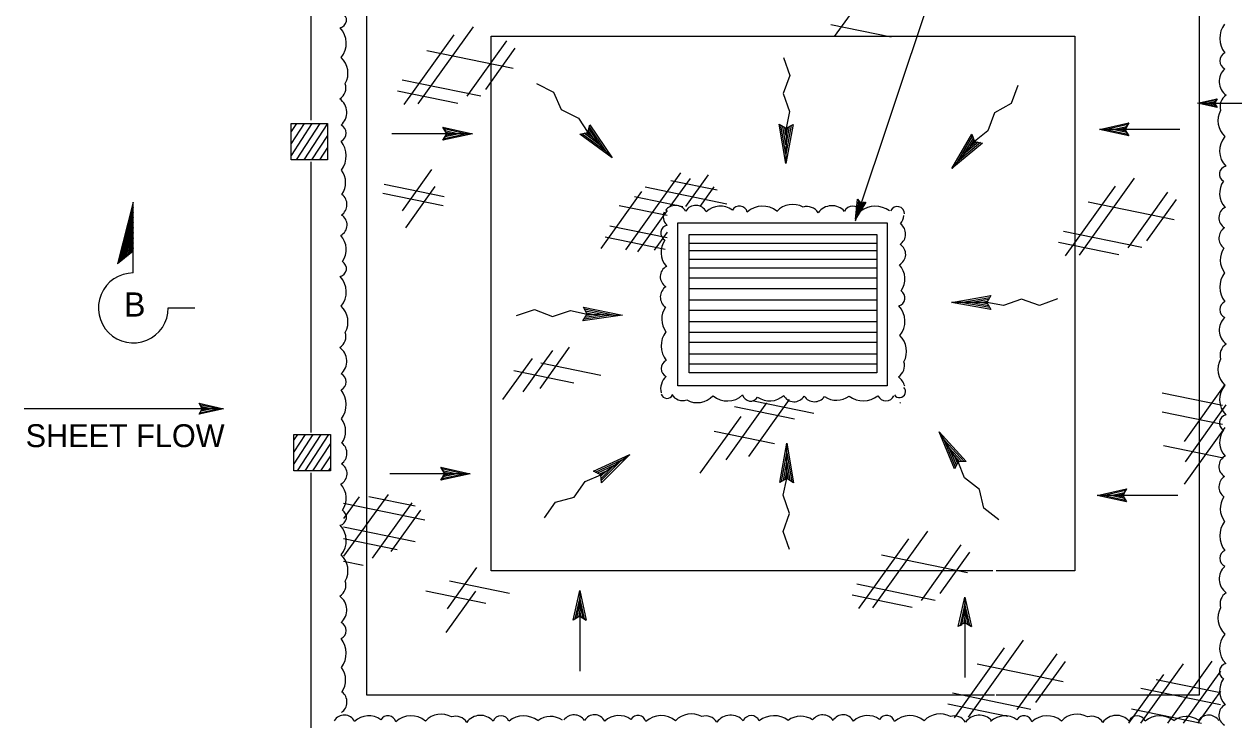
# Model space of a CAD drawing. Extents: x -894 to 866, y -476 to 714.
# Drawn here: x -168.7 to 201.2, y -181.1 to 33.9 of the extents above; entities that cross this region are included whole.
import ezdxf

# ---------------------------------------------------------------- set-up
doc = ezdxf.new("R2010")
doc.units = 0
for name, color, linetype in [('1 Control', 7, 'Continuous'), ('22 Misc Cnst Det', 7, 'Continuous'), ('56 Stage 3 Anno', 7, 'Continuous'), ('57 Undefined', 7, 'Continuous'), ('60 Nongeo Data', 7, 'Continuous')]:
    doc.layers.add(name, color=color, linetype=linetype)

msp = doc.modelspace()

# ---------------------------------------------------------------- linework, layer by layer
at = {"layer": '1 Control'}
for p, q in [((196.08, 11.18), (196.08, 11.18)), ((190.08, 9.85), (190.08, 9.85)), ((196.08, 8.51), (196.08, 8.51)), ((-80.71, 3.63), (-87.11, -6.23)), ((-83.09, 3.63), (-87.11, -2.56)), ((-85.48, 3.63), (-87.11, 1.11)), ((-78.32, 3.63), (-85.58, -7.55)), ((-75.94, 3.63), (-83.2, -7.55)), ((-75.94, -0.04), (-80.81, -7.55)), ((-75.94, -3.72), (-78.43, -7.55)), ((-75.94, -7.39), (-76.04, -7.55)), ((86.15, -19.58), (86.15, -19.58)), ((88.68, -20.43), (88.68, -20.43)), ((85.51, -25.69), (85.51, -25.69)), ((-115.24, -81.93), (-115.24, -81.93)), ((-107.74, -83.61), (-107.74, -83.61)), ((-115.24, -85.27), (-115.24, -85.27)), ((-80.4, -91.42), (-86.27, -100.45)), ((-82.78, -91.42), (-86.27, -96.78)), ((-85.17, -91.42), (-86.27, -93.11)), ((-78.02, -91.42), (-85.27, -102.6)), ((-75.63, -91.42), (-82.89, -102.6)), ((-75.09, -94.27), (-80.51, -102.6)), ((-75.09, -97.94), (-78.12, -102.6)), ((-75.09, -101.61), (-75.74, -102.6))]:
    msp.add_line(p, q, dxfattribs=at)
for points in [[(196.08, 8.51), (190.08, 9.85), (196.08, 11.18), (195.87, 10.83), (191.47, 9.85), (195.87, 8.87), (195.66, 9.22), (192.84, 9.85), (195.66, 10.47), (195.44, 10.12), (194.23, 9.85), (195.45, 9.57), (195.28, 9.85), (196.08, 11.18), (195.28, 9.85)], [(-87.11, 3.63), (-75.94, 3.63), (-75.94, -7.55), (-87.11, -7.55)], [(88.68, -20.43), (85.51, -25.69), (86.15, -19.58), (86.42, -19.9), (85.95, -24.37), (88.28, -20.52), (87.88, -20.6), (86.39, -23.07), (86.69, -20.21), (86.96, -20.53), (86.83, -21.76), (87.47, -20.69), (87.16, -20.76), (86.15, -19.58), (87.16, -20.76)], [(-115.24, -81.93), (-107.74, -83.61), (-115.24, -85.27), (-114.97, -84.83), (-109.47, -83.61), (-114.97, -82.38), (-114.71, -82.82), (-111.19, -83.61), (-114.7, -84.38), (-114.44, -83.94), (-112.92, -83.6), (-114.44, -83.26), (-114.24, -83.61), (-115.24, -85.27), (-114.24, -83.61)], [(-86.27, -91.42), (-75.09, -91.42), (-75.09, -102.6), (-86.27, -102.6)]]:
    msp.add_lwpolyline(points, close=True, dxfattribs=at)
at = {"layer": '22 Misc Cnst Det'}
for p, q in [((-135.34, -20.44), (-140.16, -39.34)), ((-135.34, -21.99), (-139.66, -38.93)), ((-135.34, -42.09), (-135.34, -20.44)), ((-135.34, -23.54), (-139.16, -38.53)), ((-135.34, -25.1), (-138.66, -38.12)), ((-135.34, -26.65), (-138.16, -37.72)), ((-135.34, -28.21), (-137.66, -37.31)), ((-135.34, -29.76), (-137.16, -36.91)), ((-135.34, -31.32), (-136.66, -36.5)), ((-135.34, -32.87), (-136.16, -36.1)), ((-135.34, -35.43), (-140.16, -39.34)), ((-135.34, -34.42), (-135.66, -35.7)), ((-124.65, -52.78), (-116.52, -52.78))]:
    msp.add_line(p, q, dxfattribs=at)
msp.add_arc((-135.34, -52.78), 10.69, 90, 0.0005, dxfattribs=at)
at = {"layer": '56 Stage 3 Anno'}
for p, q in [((1.21, 0.3), (3.6, 0.88)), ((11.05, -6.92), (1.21, 0.3)), ((9.07, -4.84), (1.85, 0.45)), ((7.1, -2.78), (2.49, 0.61)), ((5.08, -0.67), (3.13, 0.76)), ((3.6, 0.88), (4.28, 3.23)), ((3.74, 1.34), (5.08, -0.67)), ((3.92, 1.97), (7.1, -2.78)), ((4.1, 2.61), (9.07, -4.84)), ((4.28, 3.23), (11.05, -6.92)), ((64.17, -8.67), (62.15, 3.37)), ((62.15, 3.37), (64.26, 2.12)), ((64.19, -5.8), (62.71, 3.03)), ((64.22, -2.94), (63.28, 2.7)), ((64.24, -0.02), (63.85, 2.36)), ((66.4, 3.33), (64.17, -8.67)), ((65.83, 3.01), (64.19, -5.8)), ((65.26, 2.68), (64.22, -2.94)), ((64.69, 2.36), (64.24, -0.02)), ((64.26, 2.12), (66.4, 3.33)), ((114.96, -10.19), (121.09, 0.36)), ((121.09, 0.36), (121.92, -1.95)), ((124.33, -2.37), (114.96, -10.19)), ((116.81, -7.99), (121.31, -0.25)), ((123.69, -2.26), (116.81, -7.99)), ((118.65, -5.81), (121.53, -0.87)), ((123.04, -2.15), (118.65, -5.81)), ((120.54, -3.58), (121.75, -1.49)), ((122.4, -2.03), (120.54, -3.58)), ((121.92, -1.95), (124.33, -2.37)), ((114.86, -51.16), (126.87, -48.99)), ((126.89, -53.23), (114.86, -51.16)), ((117.73, -51.15), (126.54, -49.55)), ((126.55, -52.67), (117.73, -51.15)), ((120.58, -51.14), (126.21, -50.12)), ((126.22, -52.1), (120.58, -51.14)), ((123.5, -51.12), (125.88, -50.69)), ((125.89, -51.53), (123.5, -51.12)), ((126.87, -48.99), (125.65, -51.11)), ((125.65, -51.11), (126.89, -53.23)), ((2.15, -56.77), (3.44, -54.69)), ((14.23, -55), (2.15, -56.77)), ((2.28, -52.53), (14.23, -55)), ((3.44, -54.69), (2.28, -52.53)), ((11.36, -54.92), (2.5, -56.22)), ((2.59, -53.1), (11.36, -54.92)), ((8.51, -54.84), (2.84, -55.66)), ((2.9, -53.68), (8.51, -54.84)), ((5.58, -54.75), (3.19, -55.1)), ((3.22, -54.26), (5.58, -54.75)), ((115.76, -101.99), (111.11, -90.7)), ((111.11, -90.7), (119.34, -99.71)), ((62.32, -106.16), (64.54, -94.16)), ((64.54, -94.16), (66.57, -106.2)), ((116.06, -101.41), (112.65, -93.13)), ((112.65, -93.13), (118.69, -99.74)), ((116.36, -100.82), (114.18, -95.54)), ((114.18, -95.54), (118.03, -99.76)), ((5.36, -102.72), (16.44, -97.6)), ((5.96, -102.99), (14.09, -99.24)), ((14.09, -99.24), (7.74, -105.55)), ((16.44, -97.6), (7.79, -106.2)), ((62.89, -105.84), (64.52, -97.03)), ((64.52, -97.03), (66.01, -105.86)), ((116.67, -100.24), (115.75, -98)), ((115.75, -98), (117.38, -99.79)), ((116.89, -99.81), (115.76, -101.99)), ((119.34, -99.71), (116.89, -99.81)), ((7.59, -103.76), (5.36, -102.72)), ((6.55, -103.27), (11.74, -100.87)), ((7.15, -103.55), (9.35, -102.54)), ((9.35, -102.54), (7.63, -104.24)), ((11.74, -100.87), (7.68, -104.9)), ((63.46, -105.51), (64.5, -99.89)), ((64.03, -105.19), (64.47, -102.81)), ((64.47, -102.81), (64.87, -105.19)), ((64.5, -99.89), (65.44, -105.53)), ((7.79, -106.2), (7.59, -103.76)), ((64.46, -104.95), (62.32, -106.16)), ((66.57, -106.2), (64.46, -104.95))]:
    msp.add_line(p, q, dxfattribs=at)
for points in [[(63.47, 23.76), (65.4, 18.24), (63.37, 12.76), (65.3, 7.23), (64.26, 2.12), (64.17, -8.67)], [(-12.07, 15.83), (-6.83, 13.22), (-4.46, 7.87), (0.77, 5.27), (3.6, 0.88), (11.05, -6.92)], [(135.12, 15.22), (133.08, 9.74), (128.02, 6.81), (125.98, 1.33), (121.92, -1.95), (114.96, -10.19)], [(147.28, -50.03), (141.78, -52.03), (136.27, -50.07), (130.77, -52.08), (125.65, -51.11), (114.86, -51.16)], [(-18.21, -55.05), (-12.65, -53.23), (-7.21, -55.37), (-1.65, -53.55), (3.44, -54.69), (14.23, -55)], [(129.32, -117.55), (124.7, -113.96), (123.42, -108.25), (118.8, -104.67), (116.89, -99.81), (111.11, -90.7)], [(65.27, -126.59), (63.33, -121.07), (65.36, -115.58), (63.42, -110.06), (64.46, -104.95), (64.54, -94.16)], [(-9.61, -116.92), (-6.22, -112.15), (-0.57, -110.64), (2.81, -105.87), (7.59, -103.76), (16.44, -97.6)]]:
    msp.add_lwpolyline(points, dxfattribs=at)
at = {"layer": '57 Undefined'}
for p, q in [((85.51, -26.12), (133.04, 116.15)), ((191.31, 9.85), (247.05, 9.85)), ((-31.65, 0.46), (-56.27, 0.46)), ((184.69, 1.79), (160.07, 1.79)), ((-107.74, -83.61), (-168.71, -83.61)), ((-32.31, -103.47), (-56.93, -103.47)), ((184.03, -110.09), (159.41, -110.09)), ((1.19, -139.18), (1.19, -163.8)), ((118.95, -141.16), (118.95, -165.78))]:
    msp.add_line(p, q, dxfattribs=at)
at = {"layer": '60 Nongeo Data'}
for p, q in [((88.06, 42.78), (79.02, 30.16)), ((77.99, 33.89), (96.39, 30.11)), ((-37.31, 30.72), (-52.59, 9.41)), ((-31.44, 33.13), (-48.29, 9.63)), ((-45.55, 25.91), (-19.2, 20.5)), ((-21.22, 28.9), (-33.4, 11.9)), ((-18.64, 26.63), (-27.69, 14.01)), ((-53.09, 16.97), (-29.12, 12.05)), ((-54.54, 13.61), (-36.14, 9.84)), ((169.07, 3.78), (169.07, 3.78)), ((-40.65, 2.47), (-40.65, 2.47)), ((-31.65, 0.46), (-31.65, 0.46)), ((160.07, 1.79), (160.07, 1.79)), ((-40.65, -1.53), (-40.65, -1.53)), ((169.07, -0.22), (169.07, -0.22)), ((-44.12, -10.48), (-53.17, -23.1)), ((31.99, -11.53), (15.14, -35.03)), ((34.91, -13.19), (28.75, -21.78)), ((29.02, -13.81), (43.2, -16.72)), ((40.48, -12.11), (33.54, -21.78)), ((170.71, -13.15), (153.87, -36.65)), ((-59.01, -17.66), (-40.61, -21.43)), ((-58.67, -14.91), (-40.27, -18.68)), ((-43.09, -15.63), (-52.13, -28.25)), ((20.09, -17.22), (7.63, -34.6)), ((21.14, -15.81), (46.17, -20.95)), ((42.21, -15.76), (37.9, -21.78)), ((164.85, -15.56), (149.57, -36.87)), ((180.94, -17.38), (168.75, -34.37)), ((13.2, -21.44), (27.88, -24.45)), ((17.89, -18.75), (32.66, -21.78)), ((156.61, -20.37), (182.96, -25.78)), ((183.52, -19.65), (174.47, -32.27)), ((27.88, -23), (18.79, -35.68)), ((10.34, -27.69), (27.88, -31.29)), ((149.07, -29.31), (173.04, -34.23)), ((8.9, -31.05), (27.3, -34.82)), ((27.88, -29.67), (23.95, -35.16)), ((34.73, -33.01), (91.91, -33.01)), ((147.62, -32.67), (166.02, -36.44)), ((34.73, -35.22), (91.91, -35.22)), ((34.73, -37.88), (91.91, -37.88)), ((34.73, -40.53), (91.91, -40.53)), ((34.73, -43.63), (91.91, -43.63)), ((34.73, -46.87), (91.91, -46.87)), ((34.73, -50.27), (91.91, -50.27)), ((34.73, -53.51), (91.91, -53.51)), ((34.73, -56.9), (91.91, -56.9)), ((34.73, -60.15), (91.91, -60.15)), ((-7.2, -65.79), (-16.24, -78.41)), ((-2.03, -64.76), (-11.08, -77.38)), ((34.73, -63.24), (91.91, -63.24)), ((-13.39, -68.19), (-22.44, -80.81)), ((-10.73, -69.53), (7.67, -73.31)), ((34.73, -66.78), (91.91, -66.78)), ((34.73, -69.88), (91.91, -69.88)), ((-18.99, -71.94), (-0.59, -75.71)), ((198.41, -76.22), (185.95, -93.61)), ((65.19, -80.79), (52.73, -98.17)), ((54.35, -81.21), (72.74, -84.99)), ((179.3, -78.71), (197.7, -82.49)), ((58.31, -81.82), (45.84, -99.2)), ((48.49, -82.93), (66.89, -86.71)), ((179.3, -84.55), (197.7, -88.33)), ((198.75, -82.41), (186.29, -99.79)), ((50.39, -85.94), (37.93, -103.33)), ((42.29, -90.49), (60.69, -94.27)), ((198.41, -89.28), (185.95, -106.66)), ((179.64, -94.86), (198.04, -98.64)), ((-41.31, -101.46), (-41.31, -101.46)), ((-32.31, -103.47), (-32.31, -103.47)), ((-41.31, -105.46), (-41.31, -105.46)), ((-57.44, -109.76), (-71.02, -128.69)), ((-66.23, -110.5), (-71.02, -117.18)), ((-63.34, -110.37), (-49.15, -113.28)), ((159.41, -110.09), (159.41, -110.09)), ((168.41, -108.09), (168.41, -108.09)), ((-71.02, -112.41), (-46.19, -117.51)), ((-50.14, -112.33), (-62.33, -129.32)), ((-47.56, -114.59), (-56.61, -127.21)), ((168.41, -112.1), (168.41, -112.1)), ((-71.02, -119.67), (-49.19, -124.15)), ((107.53, -120.99), (90.68, -144.49)), ((-71.02, -123.25), (-54.66, -126.6)), ((101.67, -123.39), (86.39, -144.7)), ((117.75, -125.22), (105.57, -142.21)), ((93.43, -128.21), (119.78, -133.61)), ((120.33, -127.48), (111.28, -140.1)), ((-71.02, -130.17), (-65.06, -131.39)), ((-30.35, -132.12), (-39.4, -144.74)), ((-38.7, -136.2), (-20.3, -139.98)), ((-45.93, -139.3), (-27.53, -143.07)), ((-30.69, -139.33), (-39.74, -151.95)), ((1.19, -139.18), (1.19, -139.18)), ((84.44, -140.5), (102.84, -144.28)), ((85.88, -137.15), (109.85, -142.07)), ((118.95, -141.16), (118.95, -141.16)), ((-0.82, -148.18), (-0.82, -148.18)), ((3.18, -148.18), (3.18, -148.18)), ((116.94, -150.16), (116.94, -150.16)), ((120.95, -150.16), (120.95, -150.16)), ((136.8, -154.32), (119.95, -177.82)), ((130.93, -156.72), (115.65, -178.03)), ((147.02, -158.55), (134.83, -175.54)), ((122.69, -161.54), (149.04, -166.95)), ((149.6, -160.81), (140.55, -173.43)), ((185.68, -161.53), (172.66, -179.69)), ((194.46, -160.79), (180.91, -179.69)), ((179.64, -164.82), (168.98, -179.69)), ((177.44, -166.35), (197.07, -170.38)), ((197.07, -163.83), (185.7, -179.69)), ((172.75, -169.04), (197.07, -174.03)), ((197.07, -169.9), (190.06, -179.69)), ((113.7, -173.83), (132.1, -177.61)), ((115.15, -170.48), (139.12, -175.4)), ((169.89, -175.29), (191.31, -179.69))]:
    msp.add_line(p, q, dxfattribs=at)
for points in [[(-80.94, 31.37), (-80.94, 78.83)], [(-63.94, 68.3), (190.57, 68.3), (190.57, -171.19), (128.56, -171.19)], [(127.98, -171.19), (-63.94, -171.19), (-63.94, 68.3)], [(-80.94, 4.62), (-80.94, 31.37)], [(-25.92, 30.28), (152.55, 30.28), (152.55, -133.17), (128.56, -133.17)], [(127.45, -133.17), (-25.92, -133.17), (-25.92, 30.28)], [(-80.94, -90.9), (-80.94, -8.16)], [(-80.94, -181.12), (-80.94, -103.21)]]:
    msp.add_lwpolyline(points, dxfattribs=at)
for points in [[(169.07, -0.22), (160.07, 1.79), (169.07, 3.78), (168.75, 3.25), (162.16, 1.79), (168.75, 0.31), (168.44, 0.84), (164.22, 1.78), (168.43, 2.72), (168.11, 2.18), (166.29, 1.78), (168.12, 1.37), (167.87, 1.79), (169.07, 3.78), (167.87, 1.79)], [(-40.65, 2.47), (-31.65, 0.46), (-40.65, -1.53), (-40.33, -1), (-33.74, 0.46), (-40.33, 1.94), (-40.02, 1.41), (-35.8, 0.46), (-40.01, -0.47), (-39.69, 0.06), (-37.87, 0.47), (-39.7, 0.87), (-39.45, 0.46), (-40.65, -1.53), (-39.45, 0.46)], [(31.19, -26.8), (95.13, -26.8), (95.13, -76.57), (31.19, -76.57)], [(34.65, -30.29), (91.98, -30.29), (91.98, -72.6), (34.65, -72.6)], [(34.65, -30.29), (91.98, -30.29), (91.98, -72.6), (34.65, -72.6)], [(-41.31, -101.46), (-32.31, -103.47), (-41.31, -105.46), (-40.99, -104.93), (-34.4, -103.47), (-41, -101.99), (-40.68, -102.52), (-36.46, -103.46), (-40.67, -104.4), (-40.35, -103.87), (-38.53, -103.46), (-40.36, -103.05), (-40.11, -103.47), (-41.31, -105.46), (-40.11, -103.47)], [(168.41, -112.1), (159.41, -110.09), (168.41, -108.09), (168.09, -108.62), (161.5, -110.08), (168.09, -111.56), (167.77, -111.03), (163.55, -110.09), (167.77, -109.15), (167.45, -109.69), (165.63, -110.09), (167.46, -110.5), (167.21, -110.09), (168.41, -108.09), (167.21, -110.09)], [(-0.82, -148.18), (1.19, -139.18), (3.18, -148.18), (2.65, -147.86), (1.19, -141.26), (-0.29, -147.86), (0.24, -147.54), (1.19, -143.32), (2.12, -147.54), (1.59, -147.22), (1.18, -145.39), (0.77, -147.22), (1.19, -146.98), (3.18, -148.18), (1.19, -146.98)], [(116.94, -150.16), (118.95, -141.16), (120.95, -150.16), (120.42, -149.84), (118.96, -143.25), (117.48, -149.85), (118.01, -149.53), (118.95, -145.31), (119.89, -149.52), (119.35, -149.2), (118.95, -147.38), (118.54, -149.21), (118.95, -148.96), (120.95, -150.16), (118.95, -148.96)]]:
    msp.add_lwpolyline(points, close=True, dxfattribs=at)
for centre, radius, start, end in [((-72.67, 35.26), 2.5, 284.0578, 59.3233), ((204.18, 29.65), 7.3, 143.3979, 217.9353), ((-77.02, 28.16), 6.81, 319.9986, 43.3536), ((-76.33, 18.95), 6.63, 331.3634, 46.8458), ((199.54, 22.73), 2.68, 114.5196, 245.4804), ((201.92, 16.43), 5.21, 132.1292, 233.705), ((-74.37, 14.56), 4.04, 302.3474, 17.3796), ((-75.29, 6.95), 5.21, 312.1292, 53.705), ((201, 8.81), 4.04, 122.3474, 197.3796), ((202.96, 4.43), 6.63, 151.3634, 226.8458), ((-72.91, 0.65), 2.68, 294.5196, 65.4804), ((-77.55, -6.28), 7.3, 323.3979, 37.9353), ((203.64, -4.79), 6.81, 139.9986, 223.3536), ((-76.87, -14.49), 6.46, 325.656, 36.6973), ((199.3, -11.89), 2.5, 104.0578, 239.3233), ((203.2, -17.73), 6.36, 144.5002, 222.8354), ((-73.83, -21.2), 3.83, 303.6905, 53.3403), ((30.43, -25.28), 3.83, 33.6905, 143.3403), ((36.67, -24.98), 3.55, 27.0211, 149.1913), ((44.15, -28.03), 6.36, 54.5002, 132.8354), ((49.99, -24.13), 2.5, 14.0578, 149.3233), ((57.09, -28.47), 6.81, 49.9986, 133.3536), ((66.3, -27.79), 6.63, 61.3634, 136.8458), ((70.69, -25.83), 4.04, 32.3474, 107.3796), ((78.3, -26.75), 5.21, 42.1292, 143.705), ((84.61, -24.37), 2.68, 24.5196, 155.4804), ((91.53, -29.01), 7.3, 53.3979, 127.9353), ((98.26, -24), 2.22, 358.5956, 155.7777), ((200.15, -25.21), 3.55, 117.0211, 239.1913), ((-73.52, -27.44), 3.55, 297.0211, 59.1913), ((29.84, -24.93), 3.16, 152.6639, 229.9381), ((93.94, -23.46), 6.46, 325.656, 350.3643), ((28.48, -29.91), 2.5, 104.0578, 239.3233), ((96.99, -30.18), 3.83, 303.6905, 53.3403), ((200.46, -31.45), 3.83, 123.6905, 233.3403), ((-76.57, -34.92), 6.36, 324.5002, 42.8354), ((32.38, -35.75), 6.36, 144.5002, 222.8354), ((97.29, -36.42), 3.55, 297.0211, 59.1913), ((203.5, -38.16), 6.46, 145.656, 216.6973), ((-72.67, -40.76), 2.5, 284.0578, 59.3233), ((29.34, -43.23), 3.55, 117.0211, 239.1913), ((94.24, -43.9), 6.36, 324.5002, 42.8354), ((-77.02, -47.86), 6.81, 319.9986, 43.3536), ((204.18, -46.37), 7.3, 143.3979, 217.9353), ((29.64, -49.47), 3.83, 123.6905, 233.3403), ((98.14, -49.74), 2.5, 284.0578, 59.3233), ((199.54, -53.3), 2.68, 114.5196, 245.4804), ((-76.33, -57.08), 6.63, 331.3634, 46.8458), ((32.69, -56.19), 6.46, 145.656, 216.6973), ((93.8, -56.84), 6.81, 319.9986, 43.3536), ((201.92, -59.6), 5.21, 132.1292, 233.705), ((-74.37, -61.46), 4.04, 302.3474, 17.3796), ((33.37, -64.39), 7.3, 143.3979, 217.9353), ((94.48, -66.05), 6.63, 331.3634, 46.8458), ((-75.29, -69.08), 5.21, 312.1292, 53.705), ((201, -67.22), 4.04, 122.3474, 197.3796), ((28.73, -71.32), 2.68, 114.5196, 245.4804), ((96.44, -70.44), 4.04, 302.3474, 17.3796), ((202.96, -71.6), 6.63, 151.3634, 226.8458), ((-72.91, -75.38), 2.68, 294.5196, 65.4804), ((31.11, -77.62), 5.21, 132.1292, 192.4358), ((95.52, -78.05), 5.21, 15.5673, 53.705), ((98.93, -78.33), 1.86, 214.3085, 43.0537), ((203.64, -80.81), 6.81, 139.9986, 223.3536), ((-77.55, -82.31), 7.3, 323.3979, 37.9353), ((27.85, -78.52), 1.9, 200.4067, 333.227), ((32.7, -77.06), 4.04, 212.3474, 287.3796), ((37.08, -75.1), 6.63, 241.3634, 316.8458), ((46.3, -74.42), 6.81, 229.9986, 313.3536), ((53.4, -78.76), 2.5, 194.0578, 329.3233), ((59.24, -74.86), 6.36, 234.5002, 312.8354), ((66.72, -77.91), 3.55, 207.0211, 329.1913), ((72.96, -77.61), 3.83, 213.6905, 323.3403), ((79.68, -74.56), 6.46, 235.656, 306.6973), ((87.88, -73.88), 7.3, 233.3979, 307.9353), ((94.81, -78.52), 2.68, 204.5196, 335.4804), ((95.52, -78.05), 5.21, 312.1292, 316.2983), ((-76.87, -90.51), 6.46, 325.656, 36.6973), ((199.3, -87.91), 2.5, 104.0578, 239.3233), ((203.2, -93.75), 6.36, 144.5002, 222.8354), ((-73.83, -97.23), 3.83, 303.6905, 53.3403), ((200.15, -101.24), 3.55, 117.0211, 239.1913), ((-73.52, -103.47), 3.55, 297.0211, 59.1913), ((-76.57, -110.95), 6.36, 324.5002, 42.8354), ((200.46, -107.48), 3.83, 123.6905, 233.3403), ((203.5, -114.19), 6.46, 145.656, 216.6973), ((-72.67, -116.79), 2.5, 284.0578, 59.3233), ((204.18, -122.4), 7.3, 143.3979, 217.9353), ((-77.02, -123.89), 6.81, 319.9986, 43.3536), ((-76.33, -133.1), 6.63, 331.3634, 46.8458), ((199.54, -129.32), 2.68, 114.5196, 245.4804), ((201.92, -135.63), 5.21, 132.1292, 233.705), ((-74.37, -137.49), 4.04, 302.3474, 17.3796), ((201, -143.24), 4.04, 122.3474, 197.3796), ((-75.29, -145.1), 5.21, 312.1292, 53.705), ((202.96, -147.63), 6.63, 151.3634, 226.8458), ((-72.91, -151.41), 2.68, 294.5196, 65.4804), ((-77.55, -158.33), 7.3, 323.3979, 37.9353), ((203.64, -156.84), 6.81, 139.9986, 223.3536), ((-76.87, -166.54), 6.46, 325.656, 36.6973), ((199.3, -163.94), 2.5, 104.0578, 239.3233), ((203.2, -169.78), 6.36, 144.5002, 222.8354), ((-73.83, -173.25), 3.83, 303.6905, 53.3403), ((-70.84, -180.77), 3.55, 27.0211, 149.1913), ((-63.35, -183.82), 6.36, 54.5002, 132.8354), ((-57.51, -179.92), 2.5, 14.0578, 149.3233), ((-50.41, -184.26), 6.81, 49.9986, 133.3536), ((-41.2, -183.58), 6.63, 61.3634, 136.8458), ((-29.2, -182.54), 5.21, 42.1292, 143.705), ((-22.9, -180.16), 2.68, 24.5196, 155.4804), ((-15.97, -184.8), 7.3, 53.3979, 127.9353), ((-0.58, -181), 3.83, 33.6905, 143.3403), ((5.66, -180.69), 3.55, 27.0211, 149.1913), ((13.14, -183.74), 6.36, 54.5002, 132.8354), ((18.98, -179.84), 2.5, 14.0578, 149.3233), ((26.08, -184.19), 6.81, 49.9986, 133.3536), ((35.3, -183.5), 6.63, 61.3634, 136.8458), ((39.68, -181.54), 4.04, 32.3474, 107.3796), ((47.3, -182.47), 5.21, 42.1292, 143.705), ((53.6, -180.08), 2.68, 24.5196, 155.4804), ((60.53, -184.72), 7.3, 53.3979, 127.9353), ((75.45, -181), 3.83, 33.6905, 143.3403), ((81.69, -180.69), 3.55, 27.0211, 149.1913), ((89.17, -183.74), 6.36, 54.5002, 132.8354), ((95.01, -179.84), 2.5, 14.0578, 149.3233), ((102.11, -184.19), 6.81, 49.9986, 133.3536), ((111.32, -183.5), 6.63, 61.3634, 136.8458), ((115.71, -181.54), 4.04, 32.3474, 107.3796), ((123.32, -182.47), 5.21, 42.1292, 143.705), ((131.15, -183.82), 6.36, 54.5002, 132.8354), ((136.99, -179.92), 2.5, 14.0578, 149.3233), ((144.09, -184.26), 6.81, 49.9986, 133.3536), ((153.31, -183.58), 6.63, 61.3634, 136.8458), ((165.31, -182.54), 5.21, 42.1292, 143.705), ((171.61, -180.16), 2.68, 24.5196, 155.4804), ((178.53, -184.8), 7.3, 53.3979, 127.9353), ((193.46, -181.08), 3.83, 33.6905, 143.3403), ((200.15, -177.27), 3.55, 117.0211, 239.1913), ((-36.81, -181.62), 4.04, 32.3474, 107.3796), ((-7.76, -184.12), 6.46, 55.656, 126.6973), ((68.73, -184.04), 6.46, 55.656, 126.6973), ((157.69, -181.62), 4.04, 32.3474, 107.3796), ((186.74, -184.12), 6.46, 55.656, 126.6973)]:
    msp.add_arc(centre, radius, start, end, dxfattribs=at)

# ---------------------------------------------------------------- texts
at = {"layer": '57 Undefined'}
for s, height, p in [('B', 7.39, (-138.23, -55.42)), ('SHEET FLOW', 7, (-168.27, -95.33))]:
    msp.add_text(s, height=height, dxfattribs=at).set_placement(p)

doc.saveas('drawing.dxf')
